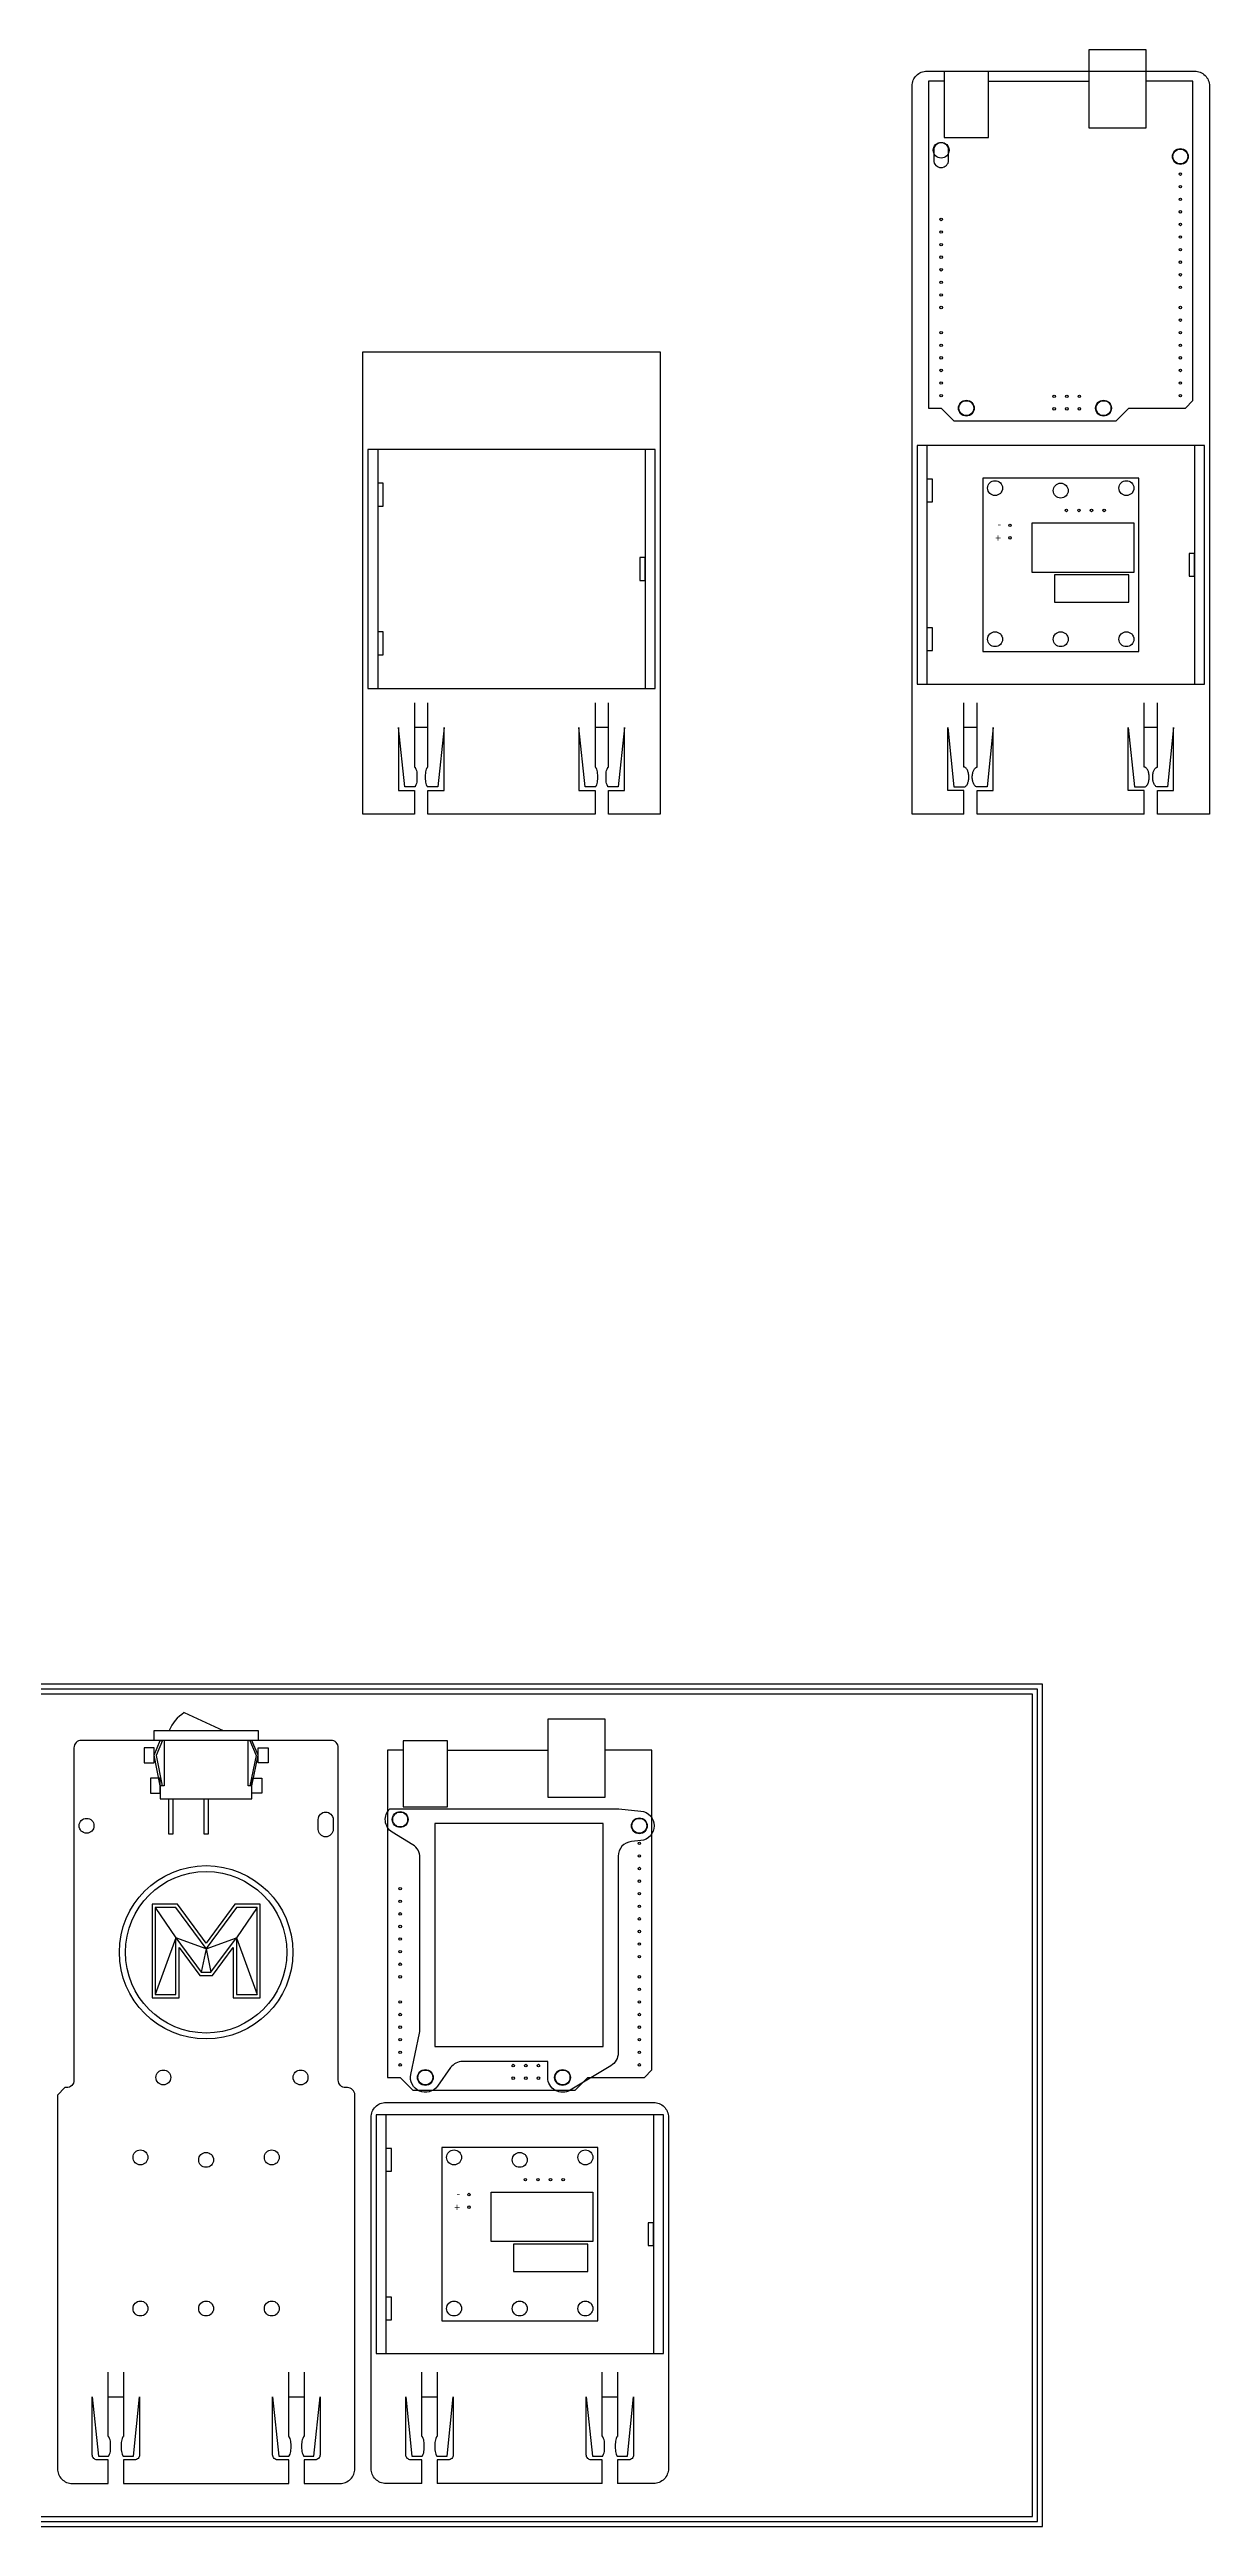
# Model space of a CAD drawing. Header units: millimetres. Extents: x 2162 to 3702, y 470 to 1904.
# Drawn here: x 3162.6 to 3396.6, y 470 to 970 of the extents above; entities that cross this region are included whole.
import ezdxf

# ---------------------------------------------------------------- set-up
doc = ezdxf.new("R2010")
doc.units = ezdxf.units.MM
for name, color, linetype in [('1 - Vector Etch', 1, 'Continuous'), ('3 - First Cut', 3, 'Continuous'), ('5 - Final Cut', 5, 'Continuous')]:
    doc.layers.add(name, color=color, linetype=linetype)
doc.layers.add('NOTES', color=4, linetype='Continuous', plot=False)
doc.styles.get("Standard").update_dxf_attribs({"font": 'arial.ttf'})

# ---------------------------------------------------------------- blocks, each defined once
blk = doc.blocks.new('ArduinoUNOR3')
for points in [[(2479.39, 1678.67), (2479.39, 1675.5), (2545.43, 1675.5), (2545.43, 1678.04), (2547.97, 1680.58), (2547.97, 1713.34), (2545.43, 1715.88), (2545.43, 1727.31), (2543.9, 1728.84), (2479.39, 1728.84), (2479.39, 1719.31)], [(2479.39, 1687.56), (2479.39, 1707.88)]]:
    blk.add_lwpolyline(points)
for points in [[(2473.04, 1719.31), (2488.91, 1719.31), (2488.91, 1707.88), (2473.04, 1707.88)], [(2477.48, 1678.67), (2490.82, 1678.67), (2490.82, 1687.56), (2477.48, 1687.56)]]:
    blk.add_lwpolyline(points, close=True)
for centre, radius in [((2494.63, 1726.3), 1.59), ((2498.18, 1726.3), 0.254), ((2500.72, 1726.3), 0.254), ((2503.26, 1726.3), 0.254), ((2505.8, 1726.3), 0.254), ((2508.34, 1726.3), 0.254), ((2510.88, 1726.3), 0.254), ((2513.42, 1726.3), 0.254), ((2515.96, 1726.3), 0.254), ((2518.5, 1726.3), 0.254), ((2521.04, 1726.3), 0.254), ((2525.11, 1726.3), 0.254), ((2527.65, 1726.3), 0.254), ((2530.19, 1726.3), 0.254), ((2532.73, 1726.3), 0.254), ((2535.27, 1726.3), 0.254), ((2537.81, 1726.3), 0.254), ((2540.35, 1726.3), 0.254), ((2542.89, 1726.3), 0.254), ((2545.43, 1710.8), 1.59), ((2543.03, 1705.93), 0.254), ((2545.57, 1705.93), 0.254), ((2543.03, 1703.39), 0.254), ((2543.03, 1700.85), 0.254), ((2545.57, 1703.39), 0.254), ((2545.57, 1700.85), 0.254), ((2545.43, 1683.12), 1.59), ((2493.36, 1678.04), 1.59), ((2507.33, 1678.04), 0.254), ((2509.87, 1678.04), 0.254), ((2512.41, 1678.04), 0.254), ((2514.95, 1678.04), 0.254), ((2517.49, 1678.04), 0.254), ((2520.03, 1678.04), 0.254), ((2522.57, 1678.04), 0.254), ((2525.11, 1678.04), 0.254), ((2530.19, 1678.04), 0.254), ((2532.73, 1678.04), 0.254), ((2535.27, 1678.04), 0.254), ((2537.81, 1678.04), 0.254), ((2540.35, 1678.04), 0.254), ((2542.89, 1678.04), 0.254)]:
    blk.add_circle(centre, radius)
blk = doc.blocks.new('ULN2003_cb')
for points in [[(-15.75, -17.5), (15.75, -17.5), (15.75, 17.5), (-15.75, 17.5)], [(1.25, 7.5), (-13.75, 7.5), (-13.75, 2), (1.25, 2)], [(-14.75, 1.5), (5.75, 1.5), (5.75, -8.5), (-14.75, -8.5)]]:
    blk.add_lwpolyline(points, close=True)
for centre, radius in [((-13.25, 15), 1.5), ((13.25, 15), 1.5), ((10.25, -5.46), 0.254), ((10.25, -8), 0.254), ((-13.25, -15.5), 1.5), ((-8.75, -11), 0.254), ((-6.21, -11), 0.254), ((-3.67, -11), 0.254), ((-1.13, -11), 0.254), ((13.25, -15.5), 1.5)]:
    blk.add_circle(centre, radius)
at = {"insert": (12.03, -4.64), "char_height": 1.5, "attachment_point": 1}
blk.add_mtext_dynamic_manual_height_columns('+\\P-', width=3.719, gutter_width=12.5, heights=[0], dxfattribs=at)

msp = doc.modelspace()

# ---------------------------------------------------------------- linework, layer by layer
at = {"layer": '1 - Vector Etch'}
for points in [[(3274.325, 566.877), (3274.325, 611.877), (3240.325, 611.877), (3240.325, 566.877)], [(3194.198, 581.221), (3195.499, 581.221), (3199.66, 586.852), (3199.66, 576.716), (3205.121, 576.716), (3205.121, 595.602), (3200.007, 595.602), (3194.198, 587.718), (3188.39, 595.602), (3183.275, 595.602), (3183.275, 576.716), (3188.737, 576.716), (3188.737, 586.852), (3192.898, 581.221)], [(3194.198, 581.864), (3195.174, 581.864), (3200.303, 588.806), (3200.303, 577.359), (3204.478, 577.359), (3204.478, 594.958), (3200.332, 594.958), (3194.198, 586.633), (3188.065, 594.958), (3183.919, 594.958), (3183.919, 577.359), (3188.093, 577.359), (3188.093, 588.806), (3193.223, 581.864)]]:
    msp.add_lwpolyline(points, close=True, dxfattribs=at)
for points in [[(3183.919, 594.958), (3188.093, 588.806)], [(3204.478, 594.958), (3200.303, 588.806)], [(3188.093, 588.806), (3183.919, 577.359)], [(3194.202, 586.628), (3188.093, 588.806)], [(3194.202, 586.628), (3193.223, 581.864)], [(3194.194, 586.628), (3200.303, 588.806)], [(3194.194, 586.628), (3195.174, 581.864)], [(3200.303, 588.806), (3204.478, 577.359)]]:
    msp.add_lwpolyline(points, dxfattribs=at)
for radius in [17.5, 16.298]:
    msp.add_circle((3194.198, 585.899), radius, dxfattribs=at)
at = {"layer": '3 - First Cut'}
for points in [[(3341.001, 947.665, 1), (3344.001, 947.665), (3344.001, 949.665, 1), (3341.001, 949.665)], [(3219.828, 610.705, -1), (3216.828, 610.705), (3216.828, 612.705, -1), (3219.828, 612.705)]]:
    msp.add_lwpolyline(points, format="xyb", close=True, dxfattribs=at)
for points in [[(3183.698, 624.175), (3183.698, 627.175), (3181.698, 627.175), (3181.698, 624.175)], [(3204.698, 624.175), (3204.698, 627.175), (3206.698, 627.175), (3206.698, 624.175)], [(3184.948, 618.02), (3184.948, 621.02), (3182.948, 621.02), (3182.948, 618.02)], [(3203.448, 618.02), (3203.448, 621.02), (3205.448, 621.02), (3205.448, 618.02)]]:
    msp.add_lwpolyline(points, close=True, dxfattribs=at)
for centre in [(3390.761, 948.395), (3347.581, 897.595), (3375.267, 897.595), (3353.381, 881.455), (3366.631, 880.955), (3379.881, 881.455), (3353.381, 850.955), (3366.631, 850.955), (3379.881, 850.955), (3170.068, 611.435), (3233.346, 612.705), (3281.606, 611.435), (3185.562, 560.635), (3213.248, 560.635), (3238.426, 560.635), (3266.112, 560.635), (3180.948, 544.495), (3194.198, 543.995), (3207.448, 544.495), (3244.226, 544.495), (3257.476, 543.995), (3270.726, 544.495), (3180.948, 513.995), (3194.198, 513.995), (3207.448, 513.995), (3244.226, 513.995), (3257.476, 513.995), (3270.726, 513.995)]:
    msp.add_circle(centre, 1.5, dxfattribs=at)
at = {"layer": '5 - Final Cut'}
for p, q in [((3238.959, 833.135), (3236.259, 833.135)), ((3275.359, 833.135), (3272.659, 833.135)), ((3349.781, 833.135), (3347.081, 833.135)), ((3386.181, 833.135), (3383.481, 833.135)), ((3174.448, 496.175), (3177.548, 496.175)), ((3210.848, 496.175), (3213.948, 496.175)), ((3237.726, 496.175), (3240.826, 496.175)), ((3274.126, 496.175), (3277.226, 496.175))]:
    msp.add_line(p, q, dxfattribs=at)
for points in [[(3347.081, 815.635), (3336.631, 815.635), (3336.631, 962.635, -0.4142136), (3339.631, 965.635), (3393.631, 965.635, -0.4142136), (3396.631, 962.635), (3396.631, 815.635), (3386.181, 815.635)], [(3236.259, 838.135), (3236.259, 825.135, -0.308613), (3236.392, 825.045), (3236.531, 824.69, -0.0936315), (3236.738, 823.595), (3236.738, 822.675, -0.0936315), (3236.531, 821.581), (3236.392, 821.226, -0.308613), (3236.259, 821.135), (3234.259, 821.135), (3233.027, 833.135), (3233.027, 833.135), (3233.027, 820.415), (3236.259, 820.415), (3236.259, 815.635)], [(3238.959, 815.635), (3238.959, 820.415), (3242.191, 820.415), (3242.191, 833.135), (3242.191, 833.135), (3240.959, 821.135), (3238.959, 821.135, -0.308613), (3238.826, 821.226), (3238.687, 821.581, -0.0936315), (3238.48, 822.675), (3238.48, 823.595, -0.0936315), (3238.687, 824.69), (3238.826, 825.045, -0.308613), (3238.959, 825.135), (3238.959, 838.135)], [(3272.659, 838.135), (3272.659, 825.135, -0.308613), (3272.792, 825.045), (3272.931, 824.69, -0.0936315), (3273.138, 823.595), (3273.138, 822.675, -0.0936315), (3272.931, 821.581), (3272.792, 821.226, -0.308613), (3272.659, 821.135), (3270.659, 821.135), (3269.427, 833.135), (3269.427, 833.135), (3269.427, 820.415), (3272.659, 820.415), (3272.659, 815.635)], [(3275.359, 815.635), (3275.359, 820.415), (3278.591, 820.415), (3278.591, 833.135), (3278.591, 833.135), (3277.359, 821.135), (3275.359, 821.135, -0.308613), (3275.226, 821.226), (3275.087, 821.581, -0.0936315), (3274.88, 822.675), (3274.88, 823.595, -0.0936315), (3275.087, 824.69), (3275.226, 825.045, -0.308613), (3275.359, 825.135), (3275.359, 838.135)], [(3347.081, 815.635), (3347.081, 820.415), (3343.849, 820.415), (3343.849, 833.135), (3343.849, 833.135), (3345.081, 821.135), (3347.081, 821.135, 0.1747045), (3347.42, 821.257, 0.1042029), (3347.788, 821.721, 0.0649481), (3347.998, 822.326, 0.0510993), (3348.081, 823.135, 0.0510993), (3347.998, 823.944, 0.0649481), (3347.788, 824.549, 0.1042029), (3347.42, 825.013, 0.1747045), (3347.081, 825.135), (3347.081, 838.135)], [(3349.781, 815.635), (3349.781, 820.415), (3353.013, 820.415), (3353.013, 833.135), (3353.013, 833.135), (3351.781, 821.135), (3349.781, 821.135, -0.1747045), (3349.442, 821.257, -0.1042029), (3349.074, 821.721, -0.0649481), (3348.864, 822.326, -0.0510993), (3348.781, 823.135, -0.0510993), (3348.864, 823.944, -0.0649481), (3349.074, 824.549, -0.1042029), (3349.442, 825.013, -0.1747045), (3349.781, 825.135), (3349.781, 838.135)], [(3383.481, 815.635), (3383.481, 820.415), (3380.249, 820.415), (3380.249, 833.135), (3380.249, 833.135), (3381.481, 821.135), (3383.481, 821.135, 0.1747045), (3383.82, 821.257, 0.1042029), (3384.188, 821.721, 0.0649481), (3384.398, 822.326, 0.0510993), (3384.481, 823.135, 0.0510993), (3384.398, 823.944, 0.0649481), (3384.188, 824.549, 0.1042029), (3383.82, 825.013, 0.1747045), (3383.481, 825.135), (3383.481, 838.135)], [(3386.181, 815.635), (3386.181, 820.415), (3389.413, 820.415), (3389.413, 833.135), (3389.413, 833.135), (3388.181, 821.135), (3386.181, 821.135, -0.1747045), (3385.842, 821.257, -0.1042029), (3385.474, 821.721, -0.0649481), (3385.264, 822.326, -0.0510993), (3385.181, 823.135, -0.0510993), (3385.264, 823.944, -0.0649481), (3385.474, 824.549, -0.1042029), (3385.842, 825.013, -0.1747045), (3386.181, 825.135), (3386.181, 838.135)], [(3213.948, 478.675), (3221.198, 478.675, 0.4142136), (3224.198, 481.675), (3224.198, 557.09, 0.4142136), (3222.698, 558.59), (3222.368, 558.59, -0.4142136), (3220.868, 560.09), (3220.868, 627.175, 0.4142136), (3219.368, 628.675), (3169.028, 628.675, 0.4142136), (3167.528, 627.175), (3167.528, 560.09, -0.4142136), (3166.028, 558.59), (3165.698, 558.59), (3164.198, 557.09), (3164.198, 481.675, 0.4142136), (3167.198, 478.675), (3174.448, 478.675)], [(3237.726, 478.675), (3230.476, 478.675, -0.4142136), (3227.476, 481.675), (3227.476, 552.59, -0.4142136), (3230.476, 555.59), (3284.476, 555.59, -0.4142136), (3287.476, 552.59), (3287.476, 481.675, -0.4142136), (3284.476, 478.675), (3277.226, 478.675)], [(3174.448, 478.675), (3174.448, 483.454), (3172.216, 483.454, -0.4142136), (3171.216, 484.454), (3171.216, 496.175), (3171.216, 496.175), (3172.448, 484.175), (3174.448, 484.175, 0.308613), (3174.581, 484.266), (3174.72, 484.621, 0.0936315), (3174.927, 485.715), (3174.927, 486.635, 0.0936315), (3174.72, 487.729), (3174.581, 488.084, 0.308613), (3174.448, 488.175), (3174.448, 501.175)], [(3177.548, 501.175), (3177.548, 488.175, 0.308613), (3177.415, 488.084), (3177.276, 487.729, 0.0936315), (3177.07, 486.635), (3177.07, 485.715, 0.0936315), (3177.276, 484.621), (3177.415, 484.266, 0.308613), (3177.548, 484.175), (3179.548, 484.175), (3180.781, 496.175), (3180.781, 496.175), (3180.781, 484.454, -0.4142136), (3179.781, 483.454), (3177.548, 483.454), (3177.548, 478.675)], [(3210.848, 478.675), (3210.848, 483.454), (3208.616, 483.454, -0.4142136), (3207.616, 484.454), (3207.616, 496.175), (3207.616, 496.175), (3208.848, 484.175), (3210.848, 484.175, 0.308613), (3210.981, 484.266), (3211.12, 484.621, 0.0936315), (3211.327, 485.715), (3211.327, 486.635, 0.0936315), (3211.12, 487.729), (3210.981, 488.084, 0.308613), (3210.848, 488.175), (3210.848, 501.175)], [(3213.948, 501.175), (3213.948, 488.175, 0.308613), (3213.815, 488.084), (3213.676, 487.729, 0.0936315), (3213.47, 486.635), (3213.47, 485.715, 0.0936315), (3213.676, 484.621), (3213.815, 484.266, 0.308613), (3213.948, 484.175), (3215.948, 484.175), (3217.181, 496.175), (3217.181, 496.175), (3217.181, 484.454, -0.4142136), (3216.181, 483.454), (3213.948, 483.454), (3213.948, 478.675)], [(3237.726, 478.675), (3237.726, 483.454), (3235.494, 483.454, -0.4142136), (3234.494, 484.454), (3234.494, 496.175), (3234.494, 496.175), (3235.726, 484.175), (3237.726, 484.175, 0.308613), (3237.859, 484.266), (3237.998, 484.621, 0.0936315), (3238.205, 485.715), (3238.205, 486.635, 0.0936315), (3237.998, 487.729), (3237.859, 488.084, 0.308613), (3237.726, 488.175), (3237.726, 501.175)], [(3240.826, 501.175), (3240.826, 488.175, 0.308613), (3240.693, 488.084), (3240.554, 487.729, 0.0936315), (3240.347, 486.635), (3240.347, 485.715, 0.0936315), (3240.554, 484.621), (3240.693, 484.266, 0.308613), (3240.826, 484.175), (3242.826, 484.175), (3244.058, 496.175), (3244.058, 496.175), (3244.058, 484.454, -0.4142136), (3243.058, 483.454), (3240.826, 483.454), (3240.826, 478.675)], [(3274.126, 478.675), (3274.126, 483.454), (3271.894, 483.454, -0.4142136), (3270.894, 484.454), (3270.894, 496.175), (3270.894, 496.175), (3272.126, 484.175), (3274.126, 484.175, 0.308613), (3274.259, 484.266), (3274.398, 484.621, 0.0936315), (3274.605, 485.715), (3274.605, 486.635, 0.0936315), (3274.398, 487.729), (3274.259, 488.084, 0.308613), (3274.126, 488.175), (3274.126, 501.175)], [(3277.226, 501.175), (3277.226, 488.175, 0.308613), (3277.093, 488.084), (3276.954, 487.729, 0.0936315), (3276.747, 486.635), (3276.747, 485.715, 0.0936315), (3276.954, 484.621), (3277.093, 484.266, 0.308613), (3277.226, 484.175), (3279.226, 484.175), (3280.458, 496.175), (3280.458, 496.175), (3280.458, 484.454, -0.4142136), (3279.458, 483.454), (3277.226, 483.454), (3277.226, 478.675)]]:
    msp.add_lwpolyline(points, format="xyb", dxfattribs=at)
for points in [[(3236.259, 815.635), (3225.809, 815.635), (3225.809, 908.982), (3285.809, 908.982), (3285.809, 815.635), (3275.359, 815.635)], [(3272.659, 815.635), (3238.959, 815.635)], [(3383.481, 815.635), (3349.781, 815.635)], [(3177.548, 478.675), (3210.848, 478.675)], [(3274.126, 478.675), (3240.826, 478.675)]]:
    msp.add_lwpolyline(points, dxfattribs=at)
msp.add_lwpolyline([(3277.325, 605.277), (3277.325, 565.574, -0.263177), (3275.871, 563.003), (3267.658, 558.064, -0.5833093), (3263.112, 560.635), (3263.112, 563.877), (3245.971, 563.877, 0.242308), (3243.529, 562.62), (3240.868, 558.892, -0.8133358), (3235.492, 561.259), (3237.259, 569.569, 0.0524426), (3237.325, 570.193), (3237.325, 605.036, 0.2594376), (3235.907, 607.585), (3231.764, 610.156, -0.490827), (3231.277, 614.877), (3277.175, 614.877, -0.0248838), (3277.473, 614.862), (3281.904, 614.42, -0.9051278), (3281.904, 608.45), (3280.027, 608.262, 0.3853578)], format="xyb", close=True, dxfattribs=at)
at = {"layer": 'NOTES'}
for p, q in [((3339.631, 890.055), (3339.631, 841.855)), ((3393.631, 890.055), (3393.631, 841.855)), ((3228.809, 889.235), (3228.809, 841.035)), ((3282.809, 889.235), (3282.809, 841.035)), ((3189.75, 634.275), (3197.623, 630.675)), ((3230.476, 553.095), (3230.476, 504.895)), ((3284.476, 553.095), (3284.476, 504.895))]:
    msp.add_line(p, q, dxfattribs=at)
for points in [[(3395.631, 890.055), (3337.631, 890.055), (3337.631, 841.855), (3395.631, 841.855)], [(3284.809, 889.235), (3226.809, 889.235), (3226.809, 841.035), (3284.809, 841.035)], [(3229.91, 882.435), (3228.809, 882.435), (3228.809, 877.835), (3229.91, 877.835)], [(3340.732, 883.255), (3339.631, 883.255), (3339.631, 878.655), (3340.732, 878.655)], [(3282.809, 867.435), (3281.708, 867.435), (3281.708, 862.835), (3282.809, 862.835)], [(3393.631, 868.255), (3392.53, 868.255), (3392.53, 863.655), (3393.631, 863.655)], [(3229.91, 852.435), (3228.809, 852.435), (3228.809, 847.835), (3229.91, 847.835)], [(3340.732, 853.255), (3339.631, 853.255), (3339.631, 848.655), (3340.732, 848.655)], [(2886.457, 470), (3362.915, 470), (3362.915, 640), (2886.457, 640)], [(2887.457, 471), (3361.915, 471), (3361.915, 639), (2887.457, 639)], [(2888.457, 472), (3360.915, 472), (3360.915, 638), (2888.457, 638)], [(3183.698, 630.675), (3204.698, 630.675), (3204.698, 628.675), (3183.698, 628.675)], [(3185.748, 619.52), (3184.948, 619.52), (3184.948, 616.875), (3203.448, 616.875), (3203.448, 619.52), (3202.648, 619.52), (3202.648, 628.675), (3185.748, 628.675)], [(3186.698, 616.875), (3187.498, 616.875), (3187.498, 609.775), (3186.698, 609.775)], [(3193.798, 616.875), (3194.598, 616.875), (3194.598, 609.775), (3193.798, 609.775)], [(3286.476, 553.095), (3228.476, 553.095), (3228.476, 504.895), (3286.476, 504.895)], [(3231.577, 546.295), (3230.476, 546.295), (3230.476, 541.695), (3231.577, 541.695)], [(3284.476, 531.295), (3283.375, 531.295), (3283.375, 526.695), (3284.476, 526.695)], [(3231.577, 516.295), (3230.476, 516.295), (3230.476, 511.695), (3231.577, 511.695)]]:
    msp.add_lwpolyline(points, close=True, dxfattribs=at)
for points in [[(3184.948, 619.52), (3183.698, 625.675), (3184.948, 628.675), (3185.382, 628.675), (3184.115, 625.634), (3185.356, 619.52)], [(3203.448, 619.52), (3204.698, 625.675), (3203.448, 628.675), (3203.015, 628.675), (3204.282, 625.634), (3203.04, 619.52)]]:
    msp.add_lwpolyline(points, dxfattribs=at)
msp.add_arc((3194.198, 627.505), 8.1, 123.30911, 156.96509, dxfattribs=at)

# ---------------------------------------------------------------- block references
for name, p, rotation in [('ArduinoUNOR3', (1664.462, 3443.021), 270), ('ULN2003_cb', (3366.631, 865.955), 180), ('ArduinoUNOR3', (1555.308, 3106.061), 270), ('ULN2003_cb', (3257.476, 528.995), 180)]:
    msp.add_blockref(name, p, dxfattribs=dict(at, rotation=rotation))

doc.saveas('drawing.dxf')
